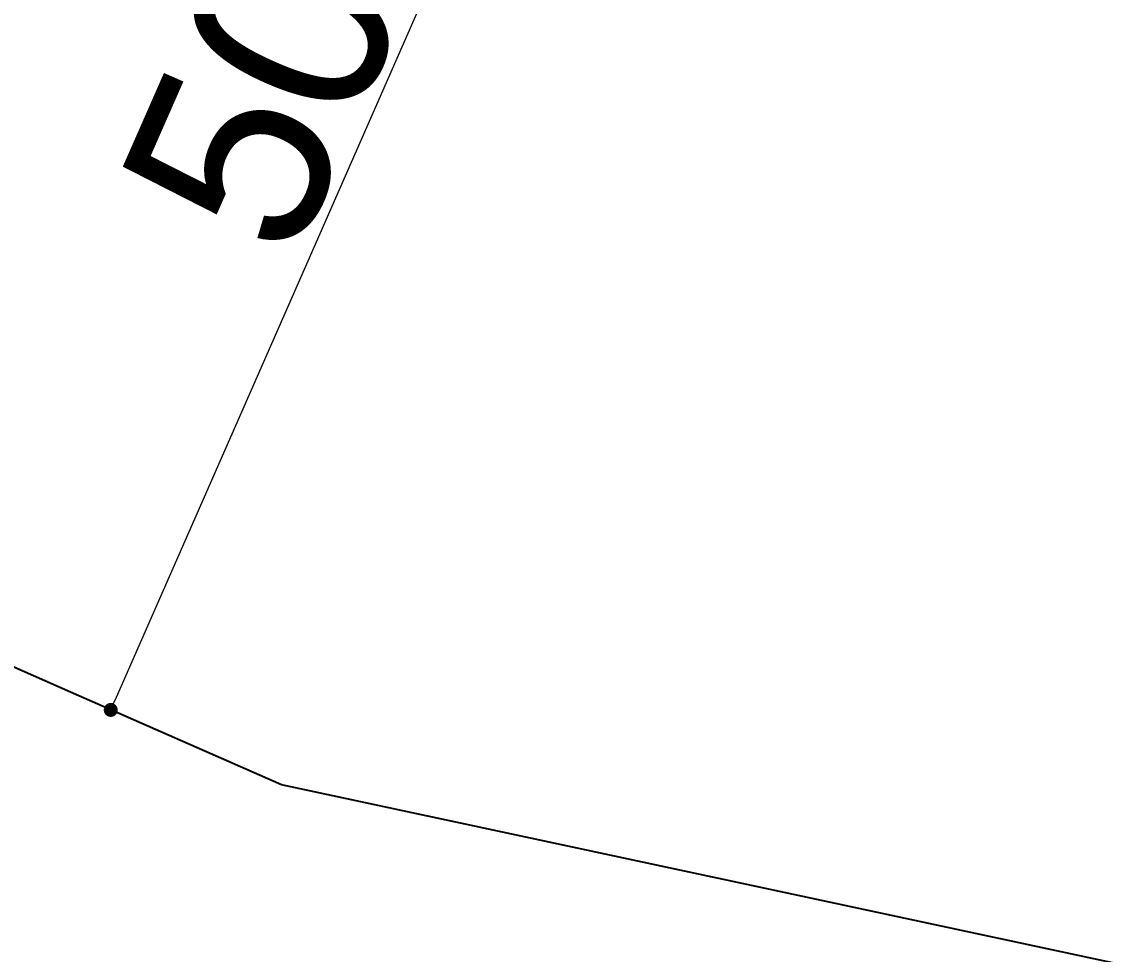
# Model space of a CAD drawing. Header units: centimetres. Extents: x 63871 to 181827, y -95930 to 42199.
# Drawn here: x 177349.6 to 177742.1, y 37205.6 to 37539.1 of the extents above; entities that cross this region are included whole.
import ezdxf

# ---------------------------------------------------------------- set-up
doc = ezdxf.new("R2010")
doc.units = ezdxf.units.CM
doc.layers.add('Dıış Ölçü', color=140, linetype='Continuous')
doc.layers.add('OLUK', color=222, linetype='Continuous', lineweight=15)
doc.layers.add('ÇEKME MESAFESİ', color=5, linetype='Continuous', lineweight=25)
doc.styles.add('RomanS', font='')
doc.styles.get('RomanS').set_extended_font_data('Stylus BT')
doc.dimstyles.new('BÖYÜK', dxfattribs={"dimtxt": 70, "dimasz": 5, "dimexe": 5, "dimexo": 5, "dimgap": 2, "dimtad": 3, "dimdec": 0, "dimzin": 0, "dimdsep": 46, "dimtxsty": 'RomanS', "dimblk": 'DOT', "dimcen": 5, "dimadec": 0, "dimazin": 0, "dimtfac": 1, "dimtdec": 0, "dimtix": 1, "dimtofl": 0, "dimtmove": 1, "dimatfit": 0, "dimldrblk": 'DOT', "dimfxl": 10, "dimfxlon": 1, "dimtolj": 1, "dimtzin": 0, "dimarcsym": 0})

# ---------------------------------------------------------------- blocks, each defined once
blk = doc.blocks.new('_Dot')
at = {"color": 0, "linetype": 'ByBlock', "lineweight": -2}
blk.add_line((-0.5, 0), (-1, 0), dxfattribs=at)
at = {"color": 0, "linetype": 'ByBlock', "const_width": 0.5}
blk.add_lwpolyline([(-0.25, 0, 1), (0.25, 0, 1)], format="xyb", close=True, dxfattribs=at)
blk = doc.blocks.new('*D398')
at = {"layer": 'Defpoints', "color": 0, "transparency": 16777216}
for p in [(-383.68, 22826.91), (-369.29, 22820.59), (-584.87, 22369.18)]:
    blk.add_point(p, dxfattribs=at)
at = {"layer": 'Dıış Ölçü', "color": 0, "lineweight": -2, "transparency": 16777216}
for p, q in [((-378.45, 22824.61), (-364.72, 22818.58)), ((-568.47, 22367.43), (-371.3, 22816.01)), ((-579.63, 22366.88), (-565.9, 22360.84))]:
    blk.add_line(p, q, dxfattribs=at)
at = {"layer": 'Dıış Ölçü', "color": 0, "lineweight": -2, "transparency": 16777216, "xscale": 5, "yscale": 5, "zscale": 5}
for p, rotation in [((-369.29, 22820.59), 66.2733703673313), ((-570.48, 22362.85), 246.2733703673313)]:
    blk.add_blockref('_Dot', p, dxfattribs=dict(at, rotation=rotation))
at = {"layer": 'Dıış Ölçü', "color": 0, "transparency": 16777216, "insert": (-505.38, 22607.32), "char_height": 70, "attachment_point": 5, "rotation": 66.2734, "style": 'RomanS'}
blk.add_mtext('\\A1;500', dxfattribs=at)
blk = doc.blocks.new('VAZİYET PLANI')
at = {"layer": 'ÇEKME MESAFESİ'}
blk.add_lwpolyline([(-5.55, 5331.81), (308.62, 12485.41), (476.4, 16330.34), (575.85, 18602.22), (644.32, 20161.76), (725.52, 22011.24), (669.52, 22083.65), (-509.42, 22336.02), (-584.87, 22369.18), (-3315.89, 23569.53), (-5395.75, 23242.07), (-6367.13, 20242.3), (-7120.62, 17916.21), (-7587.36, 16475.45), (-8433.96, 13860.95), (-9144.43, 11733.77), (-10236.03, 8787.8)], dxfattribs=at)
at = {"layer": 'Dıış Ölçü'}
dim = blk.add_aligned_dim(p1=(-584.87, 22369.18), p2=(-383.68, 22826.91), distance=-15.72, dimstyle='BÖYÜK', dxfattribs=at)
dim.commit()
dim.dimension.update_dxf_attribs({"geometry": '*D398', "text_midpoint": (-505.38, 22607.32)})

msp = doc.modelspace()

# ---------------------------------------------------------------- block references
at = {"layer": 'OLUK'}
msp.add_blockref('VAZİYET PLANI', (177951.86, 14930.11), dxfattribs=at)

doc.saveas('drawing.dxf')
